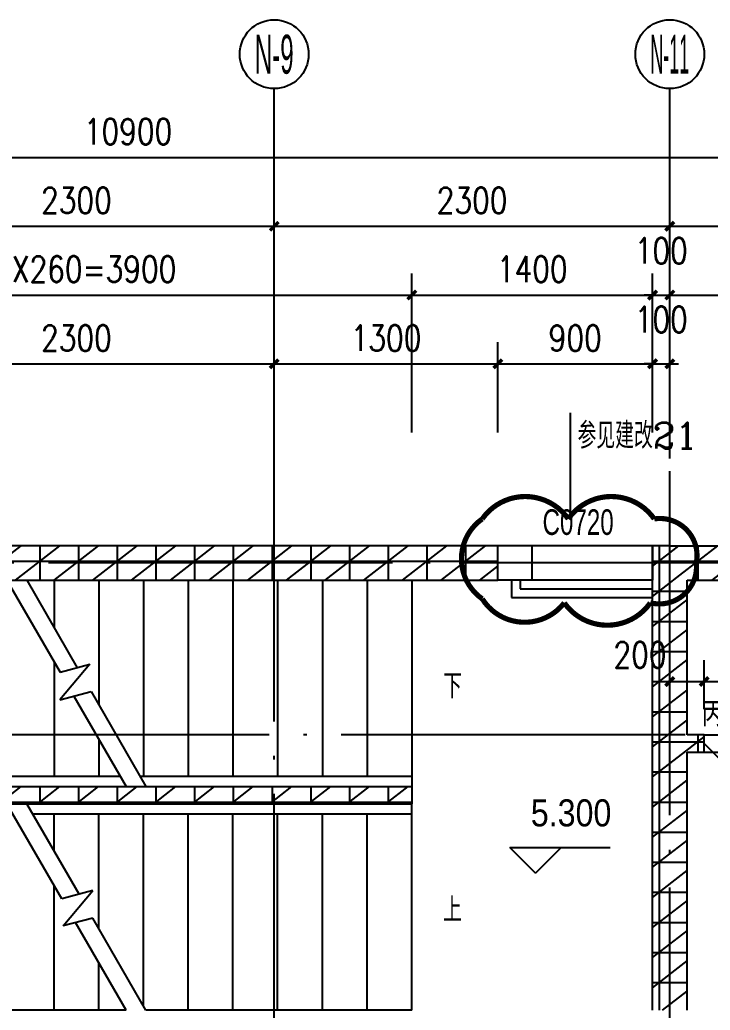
# Model space of a CAD drawing. Extents: x 718358 to 1668613, y -348838 to -159582.
# Drawn here: x 788932 to 792946, y -191260 to -185502 of the extents above; entities that cross this region are included whole.
import ezdxf
from ezdxf.enums import TextEntityAlignment as Align

# ---------------------------------------------------------------- set-up
doc = ezdxf.new("R2010")
doc.units = 0
doc.header["$LTSCALE"] = 1000
doc.linetypes.add('DOTE', pattern=[2.42, 2, -0.2, 0.02, -0.2])
for name, color, linetype in [('WINDOW_TEXT', 7, 'Continuous'), ('变更', 6, 'Continuous'), ('建-墙体', 2, 'Continuous'), ('建-尺寸', 73, 'Continuous'), ('建-影线', 8, 'Continuous'), ('建-标高', 3, 'Continuous'), ('建-楼梯', 4, 'Continuous'), ('建-符号', 3, 'Continuous'), ('建-符号说明', 7, 'Continuous'), ('建-轴标', 3, 'Continuous'), ('建-轴网', 14, 'DOTE'), ('建-门', 4, 'Continuous'), ('建-门窗', 4, 'Continuous'), ('建-门窗-编号', 7, 'Continuous'), ('建-阳台', 5, 'Continuous')]:
    doc.layers.add(name, color=color, linetype=linetype)
doc.styles.add('_TCH_AXIS', font='gt宽度调整.shx', dxfattribs={"bigfont": 'gt国标汉字.shx'})
doc.styles.add('_TCH_DIM', font='gt单线西文.shx', dxfattribs={"width": 0.8, "bigfont": 'gt单线中文.shx'})
doc.styles.add('_TCH_LABEL', font='COMPLEX', dxfattribs={"bigfont": 'GBCBIG'})
doc.styles.add('_TCH_WINDOW', font='gt单线西文.shx', dxfattribs={"height": 3.5, "bigfont": 'gt单线中文.shx'})
doc.styles.add('DIM_FONT', font='SIMPLEX.shx', dxfattribs={"width": 0.8, "bigfont": 'GBCBIG.shx'})
doc.dimstyles.new('DIMN50', dxfattribs={"dimscale": 0.5, "dimtxt": 300, "dimasz": 100, "dimexe": 250, "dimexo": 300, "dimgap": 150, "dimtad": 1, "dimdec": 0, "dimzin": 0, "dimdsep": 46, "dimtxsty": 'DIM_FONT', "dimblk": 'ARCHTICK', "dimcen": 0.09, "dimdle": 1, "dimclrt": 7, "dimazin": 2, "dimtfac": 1, "dimtdec": 0, "dimtix": 1, "dimtmove": 2, "dimatfit": 3, "dimldrblk": 'ARCHTICK', "dimfxl": 1, "dimtolj": 1, "dimtzin": 0, "dimarcsym": 0})
pattern_1 = [(0, (0, 0), (0, 175), []), (37.875, (200, 0), (-84.807639, 109.038328), []), (90, (200, 0), (-225, 1e-14), [])]

# ---------------------------------------------------------------- blocks, each defined once
blk = doc.blocks.new('_ArchTick')
at = {"color": 0, "linetype": 'ByBlock', "const_width": 0.4}
blk.add_lwpolyline([(-0.5, -0.5), (0.5, 0.5)], dxfattribs=at)
blk = doc.blocks.new('*D1036')
at = {"layer": 'Defpoints', "color": 0, "transparency": 16777216}
for p in [(792910.9, -189349.6), (792710.9, -189660.1), (792910.9, -189660.1)]:
    blk.add_point(p, dxfattribs=at)
at = {"layer": '建-尺寸', "color": 0, "lineweight": -2, "transparency": 16777216}
for p, q in [((792710.9, -189510.1), (792710.9, -189224.6)), ((792910.9, -189510.1), (792910.9, -189224.6)), ((792710.4, -189349.6), (792911.4, -189349.6))]:
    blk.add_line(p, q, dxfattribs=at)
at = {"layer": '建-尺寸', "color": 0, "lineweight": -2, "transparency": 16777216, "xscale": 50, "yscale": 50, "zscale": 50, "rotation": 180}
blk.add_blockref('_ArchTick', (792710.9, -189349.6), dxfattribs=at)
at = {"layer": '建-尺寸', "color": 0, "lineweight": -2, "transparency": 16777216, "xscale": 50, "yscale": 50, "zscale": 50}
blk.add_blockref('_ArchTick', (792910.9, -189349.6), dxfattribs=at)
at = {"layer": '建-尺寸', "color": 7, "transparency": 16777216, "insert": (792537.5, -189194.6), "char_height": 150, "attachment_point": 5, "style": 'DIM_FONT'}
blk.add_mtext('\\A1;200', dxfattribs=at)
blk = doc.blocks.new('*D1037')
at = {"layer": 'Defpoints', "color": 0, "transparency": 16777216}
for p in [(793510.9, -189349.6), (792910.9, -189660.1), (793510.9, -189660.1)]:
    blk.add_point(p, dxfattribs=at)
at = {"layer": '建-尺寸', "color": 0, "lineweight": -2, "transparency": 16777216}
for p, q in [((792910.9, -189510.1), (792910.9, -189224.6)), ((793510.9, -189510.1), (793510.9, -189224.6)), ((792910.4, -189349.6), (793511.4, -189349.6))]:
    blk.add_line(p, q, dxfattribs=at)
at = {"layer": '建-尺寸', "color": 0, "lineweight": -2, "transparency": 16777216, "xscale": 50, "yscale": 50, "zscale": 50, "rotation": 180}
blk.add_blockref('_ArchTick', (792910.9, -189349.6), dxfattribs=at)
at = {"layer": '建-尺寸', "color": 0, "lineweight": -2, "transparency": 16777216, "xscale": 50, "yscale": 50, "zscale": 50}
blk.add_blockref('_ArchTick', (793510.9, -189349.6), dxfattribs=at)
at = {"layer": '建-尺寸', "color": 7, "transparency": 16777216, "insert": (793210.9, -189199.6), "char_height": 150, "attachment_point": 5, "style": 'DIM_FONT'}
blk.add_mtext('\\A1;600', dxfattribs=at)
blk = doc.blocks.new('*D1225')
at = {"layer": 'Defpoints', "color": 0, "transparency": 16777216}
for p in [(795010.9, -186302.4), (784110.9, -188052.4), (795010.9, -188052.4)]:
    blk.add_point(p, dxfattribs=at)
at = {"layer": '建-尺寸', "color": 0, "lineweight": -2, "transparency": 16777216}
for p, q in [((784110.9, -187902.4), (784110.9, -186177.4)), ((795010.9, -187902.4), (795010.9, -186177.4)), ((784110.4, -186302.4), (795011.4, -186302.4))]:
    blk.add_line(p, q, dxfattribs=at)
at = {"layer": '建-尺寸', "color": 0, "lineweight": -2, "transparency": 16777216, "xscale": 50, "yscale": 50, "zscale": 50, "rotation": 180}
blk.add_blockref('_ArchTick', (784110.9, -186302.4), dxfattribs=at)
at = {"layer": '建-尺寸', "color": 0, "lineweight": -2, "transparency": 16777216, "xscale": 50, "yscale": 50, "zscale": 50}
blk.add_blockref('_ArchTick', (795010.9, -186302.4), dxfattribs=at)
at = {"layer": '建-尺寸', "color": 7, "transparency": 16777216, "insert": (789560.9, -186152.4), "char_height": 150, "attachment_point": 5, "style": 'DIM_FONT'}
blk.add_mtext('\\A1;10900', dxfattribs=at)
blk = doc.blocks.new('*D1226')
at = {"layer": 'Defpoints', "color": 0, "transparency": 16777216}
for p in [(795010.9, -186702.4), (792710.9, -188052.4), (795010.9, -188052.4)]:
    blk.add_point(p, dxfattribs=at)
at = {"layer": '建-尺寸', "color": 0, "lineweight": -2, "transparency": 16777216}
for p, q in [((792710.9, -187902.4), (792710.9, -186577.4)), ((795010.9, -187902.4), (795010.9, -186577.4)), ((792710.4, -186702.4), (795011.4, -186702.4))]:
    blk.add_line(p, q, dxfattribs=at)
at = {"layer": '建-尺寸', "color": 0, "lineweight": -2, "transparency": 16777216, "xscale": 50, "yscale": 50, "zscale": 50, "rotation": 180}
blk.add_blockref('_ArchTick', (792710.9, -186702.4), dxfattribs=at)
at = {"layer": '建-尺寸', "color": 0, "lineweight": -2, "transparency": 16777216, "xscale": 50, "yscale": 50, "zscale": 50}
blk.add_blockref('_ArchTick', (795010.9, -186702.4), dxfattribs=at)
at = {"layer": '建-尺寸', "color": 7, "transparency": 16777216, "insert": (793860.9, -186552.4), "char_height": 150, "attachment_point": 5, "style": 'DIM_FONT'}
blk.add_mtext('\\A1;2300', dxfattribs=at)
blk = doc.blocks.new('*D1227')
at = {"layer": 'Defpoints', "color": 0, "transparency": 16777216}
for p in [(792710.9, -186702.4), (790411.3, -188052.4), (792710.9, -188052.4)]:
    blk.add_point(p, dxfattribs=at)
at = {"layer": '建-尺寸', "color": 0, "lineweight": -2, "transparency": 16777216}
for p, q in [((790411.3, -187902.4), (790411.3, -186577.4)), ((792710.9, -187902.4), (792710.9, -186577.4)), ((790410.8, -186702.4), (792711.4, -186702.4))]:
    blk.add_line(p, q, dxfattribs=at)
at = {"layer": '建-尺寸', "color": 0, "lineweight": -2, "transparency": 16777216, "xscale": 50, "yscale": 50, "zscale": 50, "rotation": 180}
blk.add_blockref('_ArchTick', (790411.3, -186702.4), dxfattribs=at)
at = {"layer": '建-尺寸', "color": 0, "lineweight": -2, "transparency": 16777216, "xscale": 50, "yscale": 50, "zscale": 50}
blk.add_blockref('_ArchTick', (792710.9, -186702.4), dxfattribs=at)
at = {"layer": '建-尺寸', "color": 7, "transparency": 16777216, "insert": (791561.1, -186552.4), "char_height": 150, "attachment_point": 5, "style": 'DIM_FONT'}
blk.add_mtext('\\A1;2300', dxfattribs=at)
blk = doc.blocks.new('*D1228')
at = {"layer": 'Defpoints', "color": 0, "transparency": 16777216}
for p in [(790411.3, -186702.4), (788110.9, -188052.4), (790411.3, -188052.4)]:
    blk.add_point(p, dxfattribs=at)
at = {"layer": '建-尺寸', "color": 0, "lineweight": -2, "transparency": 16777216}
for p, q in [((788110.9, -187902.4), (788110.9, -186577.4)), ((790411.3, -187902.4), (790411.3, -186577.4)), ((788110.4, -186702.4), (790411.8, -186702.4))]:
    blk.add_line(p, q, dxfattribs=at)
at = {"layer": '建-尺寸', "color": 0, "lineweight": -2, "transparency": 16777216, "xscale": 50, "yscale": 50, "zscale": 50, "rotation": 180}
blk.add_blockref('_ArchTick', (788110.9, -186702.4), dxfattribs=at)
at = {"layer": '建-尺寸', "color": 0, "lineweight": -2, "transparency": 16777216, "xscale": 50, "yscale": 50, "zscale": 50}
blk.add_blockref('_ArchTick', (790411.3, -186702.4), dxfattribs=at)
at = {"layer": '建-尺寸', "color": 7, "transparency": 16777216, "insert": (789261.1, -186552.4), "char_height": 150, "attachment_point": 5, "style": 'DIM_FONT'}
blk.add_mtext('\\A1;2300', dxfattribs=at)
blk = doc.blocks.new('*D1232')
at = {"layer": 'Defpoints', "color": 0, "transparency": 16777216}
for p in [(793710.9, -187102.4), (792711, -188052.4), (793710.9, -188052.4)]:
    blk.add_point(p, dxfattribs=at)
at = {"layer": '建-尺寸', "color": 0, "lineweight": -2, "transparency": 16777216}
for p, q in [((792711, -187902.4), (792711, -186977.4)), ((793710.9, -187902.4), (793710.9, -186977.4)), ((792710.5, -187102.4), (793711.4, -187102.4))]:
    blk.add_line(p, q, dxfattribs=at)
at = {"layer": '建-尺寸', "color": 0, "lineweight": -2, "transparency": 16777216, "xscale": 50, "yscale": 50, "zscale": 50, "rotation": 180}
blk.add_blockref('_ArchTick', (792711, -187102.4), dxfattribs=at)
at = {"layer": '建-尺寸', "color": 0, "lineweight": -2, "transparency": 16777216, "xscale": 50, "yscale": 50, "zscale": 50}
blk.add_blockref('_ArchTick', (793710.9, -187102.4), dxfattribs=at)
at = {"layer": '建-尺寸', "color": 7, "transparency": 16777216, "insert": (793210.9, -186952.4), "char_height": 150, "attachment_point": 5, "style": 'DIM_FONT'}
blk.add_mtext('\\A1;1000', dxfattribs=at)
blk = doc.blocks.new('*D1233')
at = {"layer": 'Defpoints', "color": 0, "transparency": 16777216}
for p in [(792711, -187102.4), (792610.9, -188052.4), (792711, -188052.4)]:
    blk.add_point(p, dxfattribs=at)
at = {"layer": '建-尺寸', "color": 0, "lineweight": -2, "transparency": 16777216}
for p, q in [((792610.9, -187902.4), (792610.9, -186977.4)), ((792711, -187902.4), (792711, -186977.4)), ((792610.9, -187102.4), (792560.9, -187102.4)), ((792610.9, -187102.4), (792711, -187102.4)), ((792711, -187102.4), (792761, -187102.4))]:
    blk.add_line(p, q, dxfattribs=at)
at = {"layer": '建-尺寸', "color": 0, "lineweight": -2, "transparency": 16777216, "xscale": 50, "yscale": 50, "zscale": 50}
blk.add_blockref('_ArchTick', (792610.9, -187102.4), dxfattribs=at)
at = {"layer": '建-尺寸', "color": 0, "lineweight": -2, "transparency": 16777216, "xscale": 50, "yscale": 50, "zscale": 50, "rotation": 180}
blk.add_blockref('_ArchTick', (792711, -187102.4), dxfattribs=at)
at = {"layer": '建-尺寸', "color": 7, "transparency": 16777216, "insert": (792661, -186844.9), "char_height": 150, "attachment_point": 5, "style": 'DIM_FONT'}
blk.add_mtext('\\A1;100', dxfattribs=at)
blk = doc.blocks.new('*D1234')
at = {"layer": 'Defpoints', "color": 0, "transparency": 16777216}
for p in [(792610.9, -187102.4), (791210.9, -188052.4), (792610.9, -188052.4)]:
    blk.add_point(p, dxfattribs=at)
at = {"layer": '建-尺寸', "color": 0, "lineweight": -2, "transparency": 16777216}
for p, q in [((791210.9, -187902.4), (791210.9, -186977.4)), ((792610.9, -187902.4), (792610.9, -186977.4)), ((791210.4, -187102.4), (792611.4, -187102.4))]:
    blk.add_line(p, q, dxfattribs=at)
at = {"layer": '建-尺寸', "color": 0, "lineweight": -2, "transparency": 16777216, "xscale": 50, "yscale": 50, "zscale": 50, "rotation": 180}
blk.add_blockref('_ArchTick', (791210.9, -187102.4), dxfattribs=at)
at = {"layer": '建-尺寸', "color": 0, "lineweight": -2, "transparency": 16777216, "xscale": 50, "yscale": 50, "zscale": 50}
blk.add_blockref('_ArchTick', (792610.9, -187102.4), dxfattribs=at)
at = {"layer": '建-尺寸', "color": 7, "transparency": 16777216, "insert": (791910.9, -186952.4), "char_height": 150, "attachment_point": 5, "style": 'DIM_FONT'}
blk.add_mtext('\\A1;1400', dxfattribs=at)
blk = doc.blocks.new('*D1235')
at = {"layer": 'Defpoints', "color": 0, "transparency": 16777216}
for p in [(791210.9, -187102.4), (787310.9, -188052.4), (791210.9, -188052.4)]:
    blk.add_point(p, dxfattribs=at)
at = {"layer": '建-尺寸', "color": 0, "lineweight": -2, "transparency": 16777216}
for p, q in [((787310.9, -187902.4), (787310.9, -186977.4)), ((791210.9, -187902.4), (791210.9, -186977.4)), ((787310.4, -187102.4), (791211.4, -187102.4))]:
    blk.add_line(p, q, dxfattribs=at)
at = {"layer": '建-尺寸', "color": 0, "lineweight": -2, "transparency": 16777216, "xscale": 50, "yscale": 50, "zscale": 50, "rotation": 180}
blk.add_blockref('_ArchTick', (787310.9, -187102.4), dxfattribs=at)
at = {"layer": '建-尺寸', "color": 0, "lineweight": -2, "transparency": 16777216, "xscale": 50, "yscale": 50, "zscale": 50}
blk.add_blockref('_ArchTick', (791210.9, -187102.4), dxfattribs=at)
at = {"layer": '建-尺寸', "color": 7, "transparency": 16777216, "insert": (789260.9, -186952.4), "char_height": 150, "attachment_point": 5, "style": 'DIM_FONT'}
blk.add_mtext('\\A1;15X260=3900', dxfattribs=at)
blk = doc.blocks.new('*D1238')
at = {"layer": 'Defpoints', "color": 0, "transparency": 16777216}
for p in [(792711, -187502.4), (792610.9, -188052.4), (792711, -188052.4)]:
    blk.add_point(p, dxfattribs=at)
at = {"layer": '建-尺寸', "color": 0, "lineweight": -2, "transparency": 16777216}
for p, q in [((792610.9, -187902.4), (792610.9, -187377.4)), ((792711, -187902.4), (792711, -187377.4)), ((792610.9, -187502.4), (792560.9, -187502.4)), ((792610.9, -187502.4), (792711, -187502.4)), ((792711, -187502.4), (792761, -187502.4))]:
    blk.add_line(p, q, dxfattribs=at)
at = {"layer": '建-尺寸', "color": 0, "lineweight": -2, "transparency": 16777216, "xscale": 50, "yscale": 50, "zscale": 50}
blk.add_blockref('_ArchTick', (792610.9, -187502.4), dxfattribs=at)
at = {"layer": '建-尺寸', "color": 0, "lineweight": -2, "transparency": 16777216, "xscale": 50, "yscale": 50, "zscale": 50, "rotation": 180}
blk.add_blockref('_ArchTick', (792711, -187502.4), dxfattribs=at)
at = {"layer": '建-尺寸', "color": 7, "transparency": 16777216, "insert": (792661, -187244.9), "char_height": 150, "attachment_point": 5, "style": 'DIM_FONT'}
blk.add_mtext('\\A1;100', dxfattribs=at)
blk = doc.blocks.new('*D1239')
at = {"layer": 'Defpoints', "color": 0, "transparency": 16777216}
for p in [(792610.9, -187502.4), (791710.9, -188052.4), (792610.9, -188052.4)]:
    blk.add_point(p, dxfattribs=at)
at = {"layer": '建-尺寸', "color": 0, "lineweight": -2, "transparency": 16777216}
for p, q in [((791710.9, -187902.4), (791710.9, -187377.4)), ((792610.9, -187902.4), (792610.9, -187377.4)), ((791710.4, -187502.4), (792611.4, -187502.4))]:
    blk.add_line(p, q, dxfattribs=at)
at = {"layer": '建-尺寸', "color": 0, "lineweight": -2, "transparency": 16777216, "xscale": 50, "yscale": 50, "zscale": 50, "rotation": 180}
blk.add_blockref('_ArchTick', (791710.9, -187502.4), dxfattribs=at)
at = {"layer": '建-尺寸', "color": 0, "lineweight": -2, "transparency": 16777216, "xscale": 50, "yscale": 50, "zscale": 50}
blk.add_blockref('_ArchTick', (792610.9, -187502.4), dxfattribs=at)
at = {"layer": '建-尺寸', "color": 7, "transparency": 16777216, "insert": (792160.9, -187352.4), "char_height": 150, "attachment_point": 5, "style": 'DIM_FONT'}
blk.add_mtext('\\A1;900', dxfattribs=at)
blk = doc.blocks.new('*D1240')
at = {"layer": 'Defpoints', "color": 0, "transparency": 16777216}
for p in [(791710.9, -187502.4), (790410.9, -188052.4), (791710.9, -188052.4)]:
    blk.add_point(p, dxfattribs=at)
at = {"layer": '建-尺寸', "color": 0, "lineweight": -2, "transparency": 16777216}
for p, q in [((790410.9, -187902.4), (790410.9, -187377.4)), ((791710.9, -187902.4), (791710.9, -187377.4)), ((790410.4, -187502.4), (791711.4, -187502.4))]:
    blk.add_line(p, q, dxfattribs=at)
at = {"layer": '建-尺寸', "color": 0, "lineweight": -2, "transparency": 16777216, "xscale": 50, "yscale": 50, "zscale": 50, "rotation": 180}
blk.add_blockref('_ArchTick', (790410.9, -187502.4), dxfattribs=at)
at = {"layer": '建-尺寸', "color": 0, "lineweight": -2, "transparency": 16777216, "xscale": 50, "yscale": 50, "zscale": 50}
blk.add_blockref('_ArchTick', (791710.9, -187502.4), dxfattribs=at)
at = {"layer": '建-尺寸', "color": 7, "transparency": 16777216, "insert": (791060.9, -187352.4), "char_height": 150, "attachment_point": 5, "style": 'DIM_FONT'}
blk.add_mtext('\\A1;1300', dxfattribs=at)
blk = doc.blocks.new('*D1241')
at = {"layer": 'Defpoints', "color": 0, "transparency": 16777216}
for p in [(790410.9, -187502.4), (788110.9, -188052.4), (790410.9, -188052.4)]:
    blk.add_point(p, dxfattribs=at)
at = {"layer": '建-尺寸', "color": 0, "lineweight": -2, "transparency": 16777216}
for p, q in [((788110.9, -187902.4), (788110.9, -187377.4)), ((790410.9, -187902.4), (790410.9, -187377.4)), ((788110.4, -187502.4), (790411.4, -187502.4))]:
    blk.add_line(p, q, dxfattribs=at)
at = {"layer": '建-尺寸', "color": 0, "lineweight": -2, "transparency": 16777216, "xscale": 50, "yscale": 50, "zscale": 50, "rotation": 180}
blk.add_blockref('_ArchTick', (788110.9, -187502.4), dxfattribs=at)
at = {"layer": '建-尺寸', "color": 0, "lineweight": -2, "transparency": 16777216, "xscale": 50, "yscale": 50, "zscale": 50}
blk.add_blockref('_ArchTick', (790410.9, -187502.4), dxfattribs=at)
at = {"layer": '建-尺寸', "color": 7, "transparency": 16777216, "insert": (789260.9, -187352.4), "char_height": 150, "attachment_point": 5, "style": 'DIM_FONT'}
blk.add_mtext('\\A1;2300', dxfattribs=at)

msp = doc.modelspace()

# ---------------------------------------------------------------- hatches: boundary and pattern name
at = {"layer": '建-影线'}
h = msp.add_hatch(dxfattribs=at)
h.set_pattern_fill('空心砖', color=256, scale=50, style=0)
h.set_pattern_definition(pattern_1)
h.paths.add_polyline_path([(786810.9, -188760.1), (791710.9, -188760.1), (791710.9, -188560.1), (786810.9, -188560.1)])
h = msp.add_hatch(dxfattribs=at)
h.set_pattern_fill('空心砖', color=256, scale=50, style=0)
h.set_pattern_definition(pattern_1)
h.paths.add_polyline_path([(792710.9, -188560.1), (792610.9, -188560.1), (792610.9, -188760.1), (792710.9, -188693.5)])
h = msp.add_hatch(dxfattribs=at)
h.set_pattern_fill('空心砖', color=256, scale=50, style=0)
h.set_pattern_definition(pattern_1)
h.paths.add_polyline_path([(792710.9, -188693.5), (792810.9, -188760.1), (793610.9, -188760.1), (793677.6, -188693.5), (793710.9, -188560.1), (792710.9, -188560.1)])
h = msp.add_hatch(dxfattribs=at)
h.set_pattern_fill('空心砖', color=256, scale=50, style=0)
h.set_pattern_definition(pattern_1)
h.paths.add_polyline_path([(792744.2, -189693.5), (792810.9, -189660.1), (792810.9, -188760.1), (792710.9, -188693.5), (792610.9, -188760.1), (792610.9, -189660.1)])
h = msp.add_hatch(dxfattribs=at)
h.set_pattern_fill('空心砖', color=256, scale=50, style=0)
h.set_pattern_definition(pattern_1)
h.paths.add_polyline_path([(792610.9, -191260.3), (792810.9, -191260.3), (792810.9, -189760.1), (792744.2, -189693.5), (792610.9, -189660.1)])
h = msp.add_hatch(dxfattribs=at)
h.set_pattern_fill('空心砖', color=256, scale=50, style=0)
h.set_pattern_definition(pattern_1)
h.paths.add_polyline_path([(792810.9, -189760.1), (792910.9, -189760.1), (792910.9, -189660.1), (792810.9, -189660.1), (792744.2, -189693.5)])
h = msp.add_hatch(dxfattribs=at)
h.set_pattern_fill('空心砖', color=256, scale=50, style=0)
h.set_pattern_definition(pattern_1)
h.paths.add_polyline_path([(787310.9, -190060.1), (791210.9, -190060.1), (791210.9, -189960.1), (787310.9, -189960.1)])

# ---------------------------------------------------------------- linework, layer by layer
at = {"layer": '变更'}
msp.add_lwpolyline([(792134.5, -188366), (792134.5, -187787)], dxfattribs=at)
at = {"layer": '变更', "const_width": 30}
msp.add_lwpolyline([(791620.5, -188404, -0.520567), (792120.5, -188404, -0.520567), (792620.5, -188404, -0.520567), (792865, -188659.5, -0.520567), (792597.5, -188892, -0.520567), (792097.5, -188892, -0.520567), (791620.5, -188869, -0.520567)], format="xyb", close=True, dxfattribs=at)
at = {"layer": '建-墙体'}
for p, q in [((791710.9, -188560.1), (786810.9, -188560.1)), ((791710.9, -188760.1), (791710.9, -188560.1)), ((792610.9, -188560.1), (791710.9, -188560.1)), ((791910.9, -188760.1), (791910.9, -188560.1)), ((792710.9, -188560.1), (792610.9, -188560.1)), ((792610.9, -188560.1), (792610.9, -188760.1)), ((792710.9, -188560.1), (793710.9, -188560.1)), ((786810.9, -188760.1), (791710.9, -188760.1)), ((792610.9, -188760.1), (791710.9, -188760.1)), ((792610.9, -189660.1), (792610.9, -188760.1)), ((792810.9, -189660.1), (792810.9, -188760.1)), ((792810.9, -188760.1), (793610.9, -188760.1)), ((792610.9, -191260.3), (792610.9, -189660.1)), ((792910.9, -189660.1), (792810.9, -189660.1)), ((792910.9, -189760.1), (792910.9, -189660.1)), ((792810.9, -191260.3), (792810.9, -189760.1)), ((792810.9, -189760.1), (792910.9, -189760.1)), ((787310.9, -189960.1), (791210.9, -189960.1)), ((791210.9, -189960.1), (791210.9, -190060.1)), ((787310.9, -190060.1), (791210.9, -190060.1))]:
    msp.add_line(p, q, dxfattribs=at)
at = {"layer": '建-标高'}
for p, q in [((791930, -190463.5), (791780, -190313.5)), ((791780, -190313.5), (792364.8, -190313.5)), ((791930, -190463.5), (792080, -190313.5))]:
    msp.add_line(p, q, dxfattribs=at)
at = {"layer": '建-楼梯'}
for p, q in [((788856.7, -188760.1), (789166, -189295.7)), ((788972.2, -188760.1), (791210.9, -188760.1)), ((788972.2, -188760.1), (789266, -189268.9)), ((789130.9, -188760.1), (789130.9, -189035)), ((789390.9, -188760.1), (789390.9, -189485.3)), ((789650.9, -188760.1), (789650.9, -189900.1)), ((789910.9, -188760.1), (789910.9, -189900.1)), ((790170.9, -188760.1), (790170.9, -189900.1)), ((790430.9, -188760.1), (790430.9, -189900.1)), ((790690.9, -188760.1), (790690.9, -189900.1)), ((790950.9, -188760.1), (790950.9, -189900.1)), ((791210.9, -188760.1), (791210.9, -189900.1)), ((789130.9, -189235), (789130.9, -189900.1)), ((789338.3, -189249.5), (789165.4, -189455.6)), ((789166, -189295.7), (789338.3, -189249.5)), ((789165.4, -189455.6), (789345.8, -189407.2)), ((789345.8, -189407.2), (789665, -189960.1)), ((789245.8, -189434), (789549.6, -189960.1)), ((789390.9, -189685.3), (789390.9, -189900.1)), ((787310.9, -189900.1), (789514.9, -189900.1)), ((789630.4, -189900.1), (791210.9, -189900.1)), ((791210.9, -189900.1), (791210.9, -189960.1)), ((791210.9, -189900.1), (791210.9, -189960.1)), ((787310.9, -189960.1), (789549.6, -189960.1)), ((787310.9, -189960.1), (789549.6, -189960.1)), ((789665, -189960.1), (791210.9, -189960.1)), ((789665, -189960.1), (791210.9, -189960.1)), ((789176, -190613), (788856.7, -190060.1)), ((791210.9, -190060.1), (788972.2, -190060.1)), ((789276, -190586.2), (788972.2, -190060.1)), ((791210.9, -190060.1), (788972.2, -190060.1)), ((791210.9, -190120.1), (791210.9, -190060.1)), ((791210.9, -190120.1), (791210.9, -190060.1)), ((791210.9, -190120.1), (789006.9, -190120.1)), ((789130.9, -190335), (789130.9, -190120.1)), ((789390.9, -190785.3), (789390.9, -190120.1)), ((789650.9, -191235.6), (789650.9, -190120.1)), ((789910.9, -191260.1), (789910.9, -190120.1)), ((790170.9, -191260.1), (790170.9, -190120.1)), ((790430.9, -191260.1), (790430.9, -190120.1)), ((790690.9, -191260.1), (790690.9, -190120.1)), ((790950.9, -191260.1), (790950.9, -190120.1)), ((791210.9, -191260.1), (791210.9, -190120.1)), ((789130.9, -191260.1), (789130.9, -190535)), ((789356.4, -190564.7), (789176, -190613)), ((789183.5, -190770.7), (789356.4, -190564.7)), ((789355.8, -190724.5), (789183.5, -190770.7)), ((789549.6, -191260.1), (789255.8, -190751.3)), ((789665, -191260.1), (789355.8, -190724.5)), ((789390.9, -191260.1), (789390.9, -190985.3)), ((789549.6, -191260.1), (787310.9, -191260.1)), ((791210.9, -191260.1), (789665, -191260.1))]:
    msp.add_line(p, q, dxfattribs=at)
at = {"layer": '建-符号'}
for points in [[(787180.9, -189360.1, 0, 0, 0), (788980.9, -189360.1, 40, 0, 0), (789130.9, -189360.1, 0, 0, 0)], [(791340.9, -189360.1, 0, 0, 0), (789540.9, -189360.1, 40, 0, 0), (789390.9, -189360.1, 0, 0, 0)], [(787180.9, -190660.1, 0, 0, 0), (788980.9, -190660.1, 40, 0, 0), (789130.9, -190660.1, 0, 0, 0)], [(791340.9, -190660.1, 0, 0, 0), (789540.9, -190660.1, 40, 0, 0), (789390.9, -190660.1, 0, 0, 0)]]:
    msp.add_lwpolyline(points, format="xyseb", dxfattribs=at)
at = {"layer": '建-轴标'}
for p, q in [((790410.9, -188052.4), (790410.9, -185902.4)), ((792710.9, -188052.4), (792710.9, -185902.4))]:
    msp.add_line(p, q, dxfattribs=at)
for centre in [(790410.9, -185702.4), (792710.9, -185702.4)]:
    msp.add_circle(centre, 200, dxfattribs=at)
at = {"layer": '建-轴网'}
for p, q in [((790410.9, -194422.3), (790410.9, -188052.4)), ((792710.9, -194967.3), (792710.9, -188052.4)), ((795937.9, -188660.1), (783007.6, -188660.1)), ((795221.1, -189660.1), (783598.9, -189660.1))]:
    msp.add_line(p, q, dxfattribs=at)
at = {"layer": '建-门'}
for p, q in [((792910.9, -189660.1), (793510.9, -189660.1)), ((792910.9, -189710.1), (793335.2, -190134.4)), ((792910.9, -189760.1), (793510.9, -189760.1))]:
    msp.add_line(p, q, dxfattribs=at)
at = {"layer": '建-门窗'}
for p, q in [((792610.9, -188560.1), (791710.9, -188560.1)), ((791710.9, -188760.1), (791710.9, -188560.1)), ((792610.9, -188760.1), (792610.9, -188560.1)), ((792610.9, -188760.1), (791710.9, -188760.1))]:
    msp.add_line(p, q, dxfattribs=at)
at = {"layer": '建-阳台'}
for p, q in [((791790.5, -188760.1), (791790.5, -188860.1)), ((791840.5, -188760.1), (791840.5, -188810.1)), ((791840.5, -188810.1), (792610.9, -188810.1)), ((791790.5, -188860.1), (792610.9, -188860.1))]:
    msp.add_line(p, q, dxfattribs=at)

# ---------------------------------------------------------------- texts
at = {"layer": 'WINDOW_TEXT', "style": '_TCH_WINDOW', "width": 0.705882}
msp.add_text('C0720', height=148.75, rotation=360, dxfattribs=at).set_placement((791970.9, -188497))
at = {"layer": '变更', "style": '_TCH_LABEL'}
msp.add_text('参见建改21', height=151.91, dxfattribs=at).set_placement((792174.5, -187995.4))
at = {"layer": '建-符号说明', "style": '_TCH_DIM'}
for s, height, width, p in [('下', 143.3, 0.8, (791393.4, -189447.6)), ('5.300', 157.5, 0.888889, (791902.8, -190191.8)), ('上', 143.3, 0.8, (791393.4, -190747.6))]:
    msp.add_text(s, height=height, dxfattribs=dict(at, width=width)).set_placement(p)
at = {"layer": '建-轴标', "style": '_TCH_AXIS'}
for s, width, p, p2 in [('N-9', 0.344262, (790297.8, -185815.6), (790524, -185815.6)), ('N-11', 0.304348, (792597.8, -185815.6), (792824, -185815.6))]:
    msp.add_text(s, height=226.27, dxfattribs=dict(at, width=width)).set_placement(p, p2, align=Align.FIT)
at = {"layer": '建-门窗-编号', "style": '_TCH_WINDOW'}
msp.add_text('丙', height=143.3, rotation=0, dxfattribs=at).set_placement((792895.4, -189610.1))

# ---------------------------------------------------------------- dimensions: what is measured, and where the dimension line sits
at = {"layer": '建-尺寸'}
for p1, p2, distance, picture, middle in [((784110.9, -188052.4), (795010.9, -188052.4), 1750, '*D1225', (789560.9, -186152.4)), ((788110.9, -188052.4), (790411.3, -188052.4), 1350, '*D1228', (789261.1, -186552.4)), ((790411.3, -188052.4), (792710.9, -188052.4), 1350, '*D1227', (791561.1, -186552.4)), ((792710.9, -188052.4), (795010.9, -188052.4), 1350, '*D1226', (793860.9, -186552.4)), ((791210.9, -188052.4), (792610.9, -188052.4), 950, '*D1234', (791910.9, -186952.4)), ((792711, -188052.4), (793710.9, -188052.4), 950, '*D1232', (793210.9, -186952.4)), ((788110.9, -188052.4), (790410.9, -188052.4), 550, '*D1241', (789260.9, -187352.4)), ((790410.9, -188052.4), (791710.9, -188052.4), 550, '*D1240', (791060.9, -187352.4)), ((791710.9, -188052.4), (792610.9, -188052.4), 550, '*D1239', (792160.9, -187352.4)), ((792910.9, -189660.1), (793510.9, -189660.1), 310.5, '*D1037', (793210.9, -189199.6))]:
    dim = msp.add_aligned_dim(p1=p1, p2=p2, distance=distance, dimstyle='DIMN50', dxfattribs=at)
    dim.commit()
    dim.dimension.update_dxf_attribs({"geometry": picture, "text_midpoint": middle})
for base, p1, p2, picture, middle in [((792711, -187102.4), (792610.9, -188052.4), (792711, -188052.4), '*D1233', (792661, -186844.9)), ((792711, -187502.4), (792610.9, -188052.4), (792711, -188052.4), '*D1238', (792661, -187244.9)), ((792910.9, -189349.6), (792710.9, -189660.1), (792910.9, -189660.1), '*D1036', (792537.5, -189194.6))]:
    dim = msp.add_linear_dim(base=base, p1=p1, p2=p2, angle=0, dimstyle='DIMN50', dxfattribs=at)
    dim.commit()
    dim.dimension.update_dxf_attribs({"geometry": picture, "text_midpoint": middle, "dimtype": 161})
dim = msp.add_aligned_dim(p1=(787310.9, -188052.4), p2=(791210.9, -188052.4), distance=950, text='15X260=3900', dimstyle='DIMN50', dxfattribs=at)
dim.commit()
dim.dimension.update_dxf_attribs({"geometry": '*D1235', "text_midpoint": (789260.9, -186952.4)})

doc.saveas('drawing.dxf')
